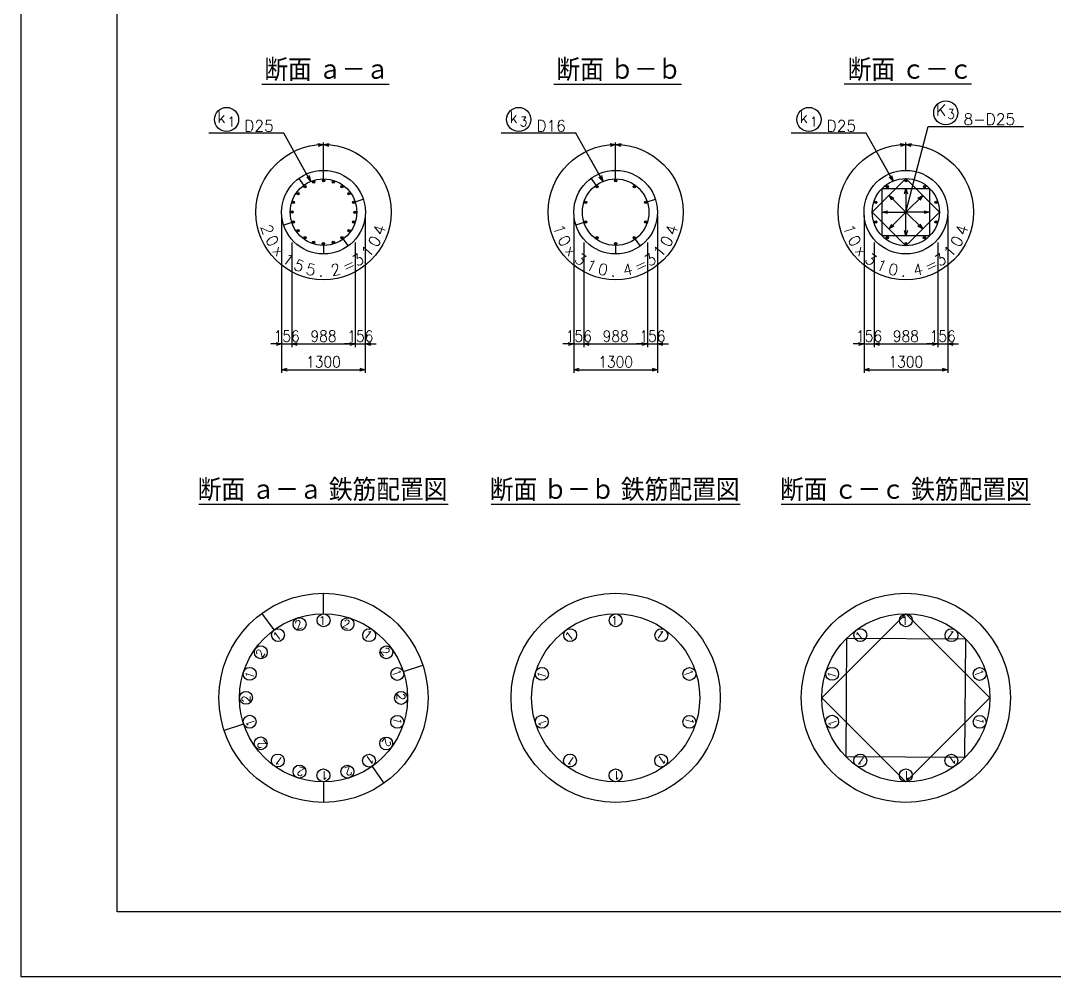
# Model space of a CAD drawing. Extents: x 92661 to 134711, y 44762 to 74462.
# Drawn here: x 92661 to 108716, y 44762 to 59612 of the extents above; entities that cross this region are included whole.
import ezdxf
from ezdxf.enums import TextEntityAlignment as Align

# ---------------------------------------------------------------- set-up
doc = ezdxf.new("R2010")
doc.units = 0
doc.header["$LTSCALE"] = 300
doc.header["$MEASUREMENT"] = 0
doc.layers.get('0').update_dxf_attribs({"linetype": 'CONTINUOUS'})
doc.layers.get('DEFPOINTS').update_dxf_attribs({"linetype": 'CONTINUOUS'})
for name, color, linetype in [('丸ポチ', 2, 'CONTINUOUS'), ('寸法', 1, 'CONTINUOUS'), ('引き出し横', 1, 'CONTINUOUS'), ('引き出し縦', 1, 'CONTINUOUS'), ('文字', 3, 'CONTINUOUS'), ('杭主筋', 2, 'CONTINUOUS'), ('枠', 7, 'CONTINUOUS'), ('構造', 3, 'CONTINUOUS'), ('番号', 4, 'CONTINUOUS'), ('肋筋', 3, 'CONTINUOUS'), ('記号', 2, 'CONTINUOUS')]:
    doc.layers.add(name, color=color, linetype=linetype)
doc.styles.add('MS明朝', font='MS PMincho.ttf')
doc.styles.add('romans', font='ROMANS.shx', dxfattribs={"width": 0.9, "bigfont": 'EXTFONT.shx'})
doc.styles.add('ｽﾀｲﾙ1', font='ROMANS.shx', dxfattribs={"bigfont": 'EXTFONT.shx'})
doc.dimstyles.new('ST-50', dxfattribs={"dimscale": 50, "dimtxt": 3.5, "dimasz": 1.7, "dimexe": 1, "dimexo": 1, "dimgap": 1, "dimtad": 0, "dimdec": 0, "dimzin": 0, "dimdsep": 46, "dimtxsty": 'romans', "dimblk": 'OPEN30', "dimcen": 1, "dimdle": 3, "dimclrd": 1, "dimclre": 1, "dimclrt": 3, "dimaunit": 1, "dimadec": 0, "dimazin": 0, "dimtfac": 1, "dimtdec": 0, "dimtix": 1, "dimtmove": 2, "dimatfit": 3, "dimldrblk": 'NONE', "dimfxl": 0, "dimtvp": 0.7, "dimtolj": 1, "dimtzin": 0, "dimarcsym": 0})
doc.dimstyles.new('矢', dxfattribs={"dimscale": 50, "dimtxt": 3.5, "dimasz": 1.7, "dimexe": 1, "dimexo": 0.7, "dimgap": 0.09, "dimtad": 0, "dimdec": 0, "dimzin": 0, "dimdsep": 46, "dimtxsty": 'romans', "dimblk": 'OPEN30', "dimcen": 1, "dimdle": 1, "dimclrd": 1, "dimclre": 1, "dimclrt": 3, "dimaunit": 1, "dimadec": 0, "dimazin": 0, "dimtfac": 1, "dimtdec": 0, "dimtix": 1, "dimtmove": 2, "dimatfit": 3, "dimldrblk": 'OPEN30', "dimfxl": 0, "dimtvp": 0.7, "dimtolj": 1, "dimtzin": 0, "dimarcsym": 0})

# ---------------------------------------------------------------- blocks, each defined once
blk = doc.blocks.new('_Open30')
at = {"color": 0, "lineweight": -2}
for p, q in [((-1, 0.27), (0, 0)), ((0, 0), (-1, -0.27)), ((0, 0), (-1, 0))]:
    blk.add_line(p, q, dxfattribs=at)
blk = doc.blocks.new('*D6')
at = {"color": 1, "linetype": 'ByBlock'}
for p, q in [((107060, 57108), (107060, 55060)), ((106904, 56686), (106904, 55060)), ((106819, 55110), (106734, 55110)), ((106904, 55110), (107060, 55110)), ((107145, 55110), (107230, 55110))]:
    blk.add_line(p, q, dxfattribs=at)
at = {"layer": 'DEFPOINTS', "color": 0, "linetype": 'ByBlock'}
for p in [(107060, 57158), (106904, 56736), (107060, 55110)]:
    blk.add_point(p, dxfattribs=at)
at = {"color": 1, "linetype": 'ByBlock', "xscale": 85, "yscale": 85, "zscale": 85}
blk.add_blockref('_Open30', (106904, 55110), dxfattribs=at)
at = {"color": 1, "linetype": 'ByBlock', "xscale": 85, "yscale": 85, "zscale": 85, "rotation": 180}
blk.add_blockref('_Open30', (107060, 55110), dxfattribs=at)
at = {"color": 3, "linetype": 'ByBlock', "insert": (106982, 55232), "char_height": 175, "attachment_point": 5, "style": 'romans'}
blk.add_mtext('\\A1;156', dxfattribs=at)
blk = doc.blocks.new('_None')
blk = doc.blocks.new('*D7')
at = {"color": 1, "linetype": 'ByBlock'}
for p, q in [((105760, 57108), (105760, 55060)), ((105916, 56686), (105916, 55060)), ((105675, 55110), (105590, 55110)), ((105760, 55110), (105916, 55110)), ((106001, 55110), (106086, 55110))]:
    blk.add_line(p, q, dxfattribs=at)
at = {"layer": 'DEFPOINTS', "color": 0, "linetype": 'ByBlock'}
for p in [(105760, 57158), (105916, 56736), (105916, 55110)]:
    blk.add_point(p, dxfattribs=at)
at = {"color": 1, "linetype": 'ByBlock', "xscale": 85, "yscale": 85, "zscale": 85}
blk.add_blockref('_Open30', (105760, 55110), dxfattribs=at)
at = {"color": 1, "linetype": 'ByBlock', "xscale": 85, "yscale": 85, "zscale": 85, "rotation": 180}
blk.add_blockref('_Open30', (105916, 55110), dxfattribs=at)
at = {"color": 3, "linetype": 'ByBlock', "insert": (105838, 55232), "char_height": 175, "attachment_point": 5, "style": 'romans'}
blk.add_mtext('\\A1;156', dxfattribs=at)
blk = doc.blocks.new('*D8')
at = {"layer": 'DEFPOINTS', "color": 0, "linetype": 'Continuous'}
for p in [(105760, 57711), (107060, 57711), (107060, 55263)]:
    blk.add_point(p, dxfattribs=at)
at = {"layer": '寸法', "color": 1, "linetype": 'Continuous', "lineweight": -2}
for p, q in [((105760, 57661), (105760, 55213)), ((107060, 57661), (107060, 55213)), ((105845, 55263), (106975, 55263))]:
    blk.add_line(p, q, dxfattribs=at)
at = {"layer": '寸法', "color": 1, "linetype": 'Continuous', "lineweight": -2, "xscale": 85, "yscale": 85, "zscale": 85, "rotation": 180}
blk.add_blockref('_Open30', (105760, 55263), dxfattribs=at)
at = {"layer": '寸法', "color": 1, "linetype": 'Continuous', "lineweight": -2, "xscale": 85, "yscale": 85, "zscale": 85}
blk.add_blockref('_Open30', (107060, 55263), dxfattribs=at)
at = {"layer": '寸法', "color": 3, "linetype": 'Continuous', "insert": (106410, 55386), "char_height": 175, "attachment_point": 5, "style": 'romans'}
blk.add_mtext('\\A1;1300', dxfattribs=at)
blk = doc.blocks.new('*D9')
at = {"color": 1, "linetype": 'ByBlock'}
for p, q in [((105916, 56686), (105916, 55060)), ((106904, 56686), (106904, 55060)), ((106001, 55110), (106819, 55110))]:
    blk.add_line(p, q, dxfattribs=at)
at = {"layer": 'DEFPOINTS', "color": 0, "linetype": 'ByBlock'}
for p in [(105916, 56736), (106904, 56736), (106904, 55110)]:
    blk.add_point(p, dxfattribs=at)
at = {"color": 1, "linetype": 'ByBlock', "xscale": 85, "yscale": 85, "zscale": 85, "rotation": 180}
blk.add_blockref('_Open30', (105916, 55110), dxfattribs=at)
at = {"color": 1, "linetype": 'ByBlock', "xscale": 85, "yscale": 85, "zscale": 85}
blk.add_blockref('_Open30', (106904, 55110), dxfattribs=at)
at = {"color": 3, "linetype": 'ByBlock', "insert": (106410, 55232), "char_height": 175, "attachment_point": 5, "style": 'romans'}
blk.add_mtext('\\A1;988', dxfattribs=at)
blk = doc.blocks.new('*D73')
at = {"layer": 'DEFPOINTS', "color": 0, "linetype": 'Continuous'}
for p in [(96870, 56214), (97858, 56214), (97858, 54588)]:
    blk.add_point(p, dxfattribs=at)
at = {"layer": '寸法', "color": 1, "linetype": 'Continuous', "lineweight": -2}
for p, q in [((96870, 56164), (96870, 54538)), ((97858, 56164), (97858, 54538)), ((96955, 54588), (97773, 54588))]:
    blk.add_line(p, q, dxfattribs=at)
at = {"layer": '寸法', "color": 1, "linetype": 'Continuous', "lineweight": -2, "xscale": 85, "yscale": 85, "zscale": 85, "rotation": 180}
blk.add_blockref('_Open30', (96870, 54588), dxfattribs=at)
at = {"layer": '寸法', "color": 1, "linetype": 'Continuous', "lineweight": -2, "xscale": 85, "yscale": 85, "zscale": 85}
blk.add_blockref('_Open30', (97858, 54588), dxfattribs=at)
at = {"layer": '寸法', "color": 3, "linetype": 'Continuous', "insert": (97364, 54710), "char_height": 175, "attachment_point": 5, "style": 'romans'}
blk.add_mtext('\\A1;988', dxfattribs=at)
blk = doc.blocks.new('*D72')
at = {"layer": 'DEFPOINTS', "color": 0, "linetype": 'Continuous'}
for p in [(96714, 56636), (98014, 56636), (98014, 54188)]:
    blk.add_point(p, dxfattribs=at)
at = {"layer": '寸法', "color": 1, "linetype": 'Continuous', "lineweight": -2}
for p, q in [((96714, 56586), (96714, 54138)), ((98014, 56586), (98014, 54138)), ((96799, 54188), (97929, 54188))]:
    blk.add_line(p, q, dxfattribs=at)
at = {"layer": '寸法', "color": 1, "linetype": 'Continuous', "lineweight": -2, "xscale": 85, "yscale": 85, "zscale": 85, "rotation": 180}
blk.add_blockref('_Open30', (96714, 54188), dxfattribs=at)
at = {"layer": '寸法', "color": 1, "linetype": 'Continuous', "lineweight": -2, "xscale": 85, "yscale": 85, "zscale": 85}
blk.add_blockref('_Open30', (98014, 54188), dxfattribs=at)
at = {"layer": '寸法', "color": 3, "linetype": 'Continuous', "insert": (97364, 54310), "char_height": 175, "attachment_point": 5, "style": 'romans'}
blk.add_mtext('\\A1;1300', dxfattribs=at)
blk = doc.blocks.new('*D71')
at = {"layer": 'DEFPOINTS', "color": 0, "linetype": 'Continuous'}
for p in [(98014, 56636), (97858, 56214), (98014, 54588)]:
    blk.add_point(p, dxfattribs=at)
at = {"layer": '寸法', "color": 1, "linetype": 'Continuous', "lineweight": -2}
for p, q in [((98014, 56586), (98014, 54538)), ((97858, 56164), (97858, 54538)), ((97773, 54588), (97688, 54588)), ((97858, 54588), (98014, 54588)), ((98099, 54588), (98184, 54588))]:
    blk.add_line(p, q, dxfattribs=at)
at = {"layer": '寸法', "color": 1, "linetype": 'Continuous', "lineweight": -2, "xscale": 85, "yscale": 85, "zscale": 85}
blk.add_blockref('_Open30', (97858, 54588), dxfattribs=at)
at = {"layer": '寸法', "color": 1, "linetype": 'Continuous', "lineweight": -2, "xscale": 85, "yscale": 85, "zscale": 85, "rotation": 180}
blk.add_blockref('_Open30', (98014, 54588), dxfattribs=at)
at = {"layer": '寸法', "color": 3, "linetype": 'Continuous', "insert": (97936, 54710), "char_height": 175, "attachment_point": 5, "style": 'romans'}
blk.add_mtext('\\A1;156', dxfattribs=at)
blk = doc.blocks.new('*D70')
at = {"layer": 'DEFPOINTS', "color": 0, "linetype": 'Continuous'}
for p in [(96714, 56636), (96870, 56214), (96870, 54588)]:
    blk.add_point(p, dxfattribs=at)
at = {"layer": '寸法', "color": 1, "linetype": 'Continuous', "lineweight": -2}
for p, q in [((96714, 56586), (96714, 54538)), ((96870, 56164), (96870, 54538)), ((96629, 54588), (96544, 54588)), ((96714, 54588), (96870, 54588)), ((96955, 54588), (97040, 54588))]:
    blk.add_line(p, q, dxfattribs=at)
at = {"layer": '寸法', "color": 1, "linetype": 'Continuous', "lineweight": -2, "xscale": 85, "yscale": 85, "zscale": 85}
blk.add_blockref('_Open30', (96714, 54588), dxfattribs=at)
at = {"layer": '寸法', "color": 1, "linetype": 'Continuous', "lineweight": -2, "xscale": 85, "yscale": 85, "zscale": 85, "rotation": 180}
blk.add_blockref('_Open30', (96870, 54588), dxfattribs=at)
at = {"layer": '寸法', "color": 3, "linetype": 'Continuous', "insert": (96792, 54710), "char_height": 175, "attachment_point": 5, "style": 'romans'}
blk.add_mtext('\\A1;156', dxfattribs=at)
blk = doc.blocks.new('*D76')
at = {"layer": 'DEFPOINTS', "color": 0, "linetype": 'Continuous'}
for p in [(102552, 56636), (102396, 56214), (102552, 54588)]:
    blk.add_point(p, dxfattribs=at)
at = {"layer": '寸法', "color": 1, "linetype": 'Continuous', "lineweight": -2}
for p, q in [((102552, 56586), (102552, 54538)), ((102396, 56164), (102396, 54538)), ((102311, 54588), (102226, 54588)), ((102396, 54588), (102552, 54588)), ((102637, 54588), (102722, 54588))]:
    blk.add_line(p, q, dxfattribs=at)
at = {"layer": '寸法', "color": 1, "linetype": 'Continuous', "lineweight": -2, "xscale": 85, "yscale": 85, "zscale": 85}
blk.add_blockref('_Open30', (102396, 54588), dxfattribs=at)
at = {"layer": '寸法', "color": 1, "linetype": 'Continuous', "lineweight": -2, "xscale": 85, "yscale": 85, "zscale": 85, "rotation": 180}
blk.add_blockref('_Open30', (102552, 54588), dxfattribs=at)
at = {"layer": '寸法', "color": 3, "linetype": 'Continuous', "insert": (102474, 54710), "char_height": 175, "attachment_point": 5, "style": 'romans'}
blk.add_mtext('\\A1;156', dxfattribs=at)
blk = doc.blocks.new('*D77')
at = {"layer": 'DEFPOINTS', "color": 0, "linetype": 'Continuous'}
for p in [(101252, 56636), (101408, 56214), (101408, 54588)]:
    blk.add_point(p, dxfattribs=at)
at = {"layer": '寸法', "color": 1, "linetype": 'Continuous', "lineweight": -2}
for p, q in [((101252, 56586), (101252, 54538)), ((101408, 56164), (101408, 54538)), ((101167, 54588), (101082, 54588)), ((101252, 54588), (101408, 54588)), ((101493, 54588), (101578, 54588))]:
    blk.add_line(p, q, dxfattribs=at)
at = {"layer": '寸法', "color": 1, "linetype": 'Continuous', "lineweight": -2, "xscale": 85, "yscale": 85, "zscale": 85}
blk.add_blockref('_Open30', (101252, 54588), dxfattribs=at)
at = {"layer": '寸法', "color": 1, "linetype": 'Continuous', "lineweight": -2, "xscale": 85, "yscale": 85, "zscale": 85, "rotation": 180}
blk.add_blockref('_Open30', (101408, 54588), dxfattribs=at)
at = {"layer": '寸法', "color": 3, "linetype": 'Continuous', "insert": (101330, 54710), "char_height": 175, "attachment_point": 5, "style": 'romans'}
blk.add_mtext('\\A1;156', dxfattribs=at)
blk = doc.blocks.new('*D74')
at = {"layer": 'DEFPOINTS', "color": 0, "linetype": 'Continuous'}
for p in [(101408, 56214), (102396, 56214), (102396, 54588)]:
    blk.add_point(p, dxfattribs=at)
at = {"layer": '寸法', "color": 1, "linetype": 'Continuous', "lineweight": -2}
for p, q in [((101408, 56164), (101408, 54538)), ((102396, 56164), (102396, 54538)), ((101493, 54588), (102311, 54588))]:
    blk.add_line(p, q, dxfattribs=at)
at = {"layer": '寸法', "color": 1, "linetype": 'Continuous', "lineweight": -2, "xscale": 85, "yscale": 85, "zscale": 85, "rotation": 180}
blk.add_blockref('_Open30', (101408, 54588), dxfattribs=at)
at = {"layer": '寸法', "color": 1, "linetype": 'Continuous', "lineweight": -2, "xscale": 85, "yscale": 85, "zscale": 85}
blk.add_blockref('_Open30', (102396, 54588), dxfattribs=at)
at = {"layer": '寸法', "color": 3, "linetype": 'Continuous', "insert": (101902, 54710), "char_height": 175, "attachment_point": 5, "style": 'romans'}
blk.add_mtext('\\A1;988', dxfattribs=at)
blk = doc.blocks.new('*D75')
at = {"layer": 'DEFPOINTS', "color": 0, "linetype": 'Continuous'}
for p in [(101252, 56636), (102552, 56636), (102552, 54188)]:
    blk.add_point(p, dxfattribs=at)
at = {"layer": '寸法', "color": 1, "linetype": 'Continuous', "lineweight": -2}
for p, q in [((101252, 56586), (101252, 54138)), ((102552, 56586), (102552, 54138)), ((101337, 54188), (102467, 54188))]:
    blk.add_line(p, q, dxfattribs=at)
at = {"layer": '寸法', "color": 1, "linetype": 'Continuous', "lineweight": -2, "xscale": 85, "yscale": 85, "zscale": 85, "rotation": 180}
blk.add_blockref('_Open30', (101252, 54188), dxfattribs=at)
at = {"layer": '寸法', "color": 1, "linetype": 'Continuous', "lineweight": -2, "xscale": 85, "yscale": 85, "zscale": 85}
blk.add_blockref('_Open30', (102552, 54188), dxfattribs=at)
at = {"layer": '寸法', "color": 3, "linetype": 'Continuous', "insert": (101902, 54310), "char_height": 175, "attachment_point": 5, "style": 'romans'}
blk.add_mtext('\\A1;1300', dxfattribs=at)

msp = doc.modelspace()

# ---------------------------------------------------------------- linework, layer by layer
at = {"layer": '丸ポチ', "color": 2, "linetype": 'Continuous'}
for centre, radius in [((97076.20494, 57033.84268), 17.5), ((97076.20494, 57033.84268), 8.75), ((97213.17376, 57103.40007), 17.5), ((97213.17376, 57103.40007), 8.75), ((97364.93326, 57127.2274), 17.5), ((97364.93326, 57127.2274), 8.75), ((97516.62817, 57102.99226), 17.5), ((97516.62817, 57102.99226), 8.75), ((97653.40954, 57033.06697), 17.5), ((97653.40954, 57033.06697), 8.75), ((101614.06411, 57033.84268), 17.5), ((101614.06411, 57033.84268), 8.75), ((101902.79243, 57127.2274), 17.5), ((101902.79243, 57127.2274), 8.75), ((102191.26871, 57033.06697), 17.5), ((102191.26871, 57033.06697), 8.75), ((106121.8561, 57033.84268), 17.5), ((106121.8561, 57033.84268), 8.75), ((106410.58442, 57127.2274), 17.5), ((106410.58442, 57127.2274), 8.75), ((106699.06069, 57033.06697), 17.5), ((106699.06069, 57033.06697), 8.75), ((96967.43427, 56925.36397), 17.5), ((96967.43427, 56925.36397), 8.75), ((97761.88824, 56924.2963), 17.5), ((97761.88824, 56924.2963), 8.75), ((96897.50898, 56788.58261), 17.5), ((96897.50898, 56788.58261), 8.75), ((97831.44564, 56787.32749), 17.5), ((97831.44564, 56787.32749), 8.75), ((101435.36816, 56788.58261), 17.5), ((101435.36816, 56788.58261), 8.75), ((102369.30481, 56787.32749), 17.5), ((102369.30481, 56787.32749), 8.75), ((105943.16014, 56788.58261), 17.5), ((105943.16014, 56788.58261), 8.75), ((106877.0968, 56787.32749), 17.5), ((106877.0968, 56787.32749), 8.75), ((96873.27385, 56636.8877), 17.5), ((96873.27385, 56636.8877), 8.75), ((97855.27296, 56635.56798), 17.5), ((97855.27296, 56635.56798), 8.75), ((96897.10117, 56485.12819), 17.5), ((96897.10117, 56485.12819), 8.75), ((96966.65857, 56348.15938), 17.5), ((96966.65857, 56348.15938), 8.75), ((97761.11254, 56347.09171), 17.5), ((97761.11254, 56347.09171), 8.75), ((97831.03783, 56483.87307), 17.5), ((97831.03783, 56483.87307), 8.75), ((101434.96034, 56485.12819), 17.5), ((101434.96034, 56485.12819), 8.75), ((102368.897, 56483.87307), 17.5), ((102368.897, 56483.87307), 8.75), ((105942.75233, 56485.12819), 17.5), ((105942.75233, 56485.12819), 8.75), ((106876.68898, 56483.87307), 17.5), ((106876.68898, 56483.87307), 8.75), ((97075.13727, 56239.38871), 17.5), ((97075.13727, 56239.38871), 8.75), ((97652.34187, 56238.613), 17.5), ((97652.34187, 56238.613), 8.75), ((101612.99644, 56239.38871), 17.5), ((101612.99644, 56239.38871), 8.75), ((102190.20104, 56238.613), 17.5), ((102190.20104, 56238.613), 8.75), ((106120.78843, 56239.38871), 17.5), ((106120.78843, 56239.38871), 8.75), ((106697.99302, 56238.613), 17.5), ((106697.99302, 56238.613), 8.75), ((97211.91864, 56169.46342), 17.5), ((97211.91864, 56169.46342), 8.75), ((97363.61355, 56145.22828), 17.5), ((97363.61355, 56145.22828), 8.75), ((97515.37305, 56169.0556), 17.5), ((97515.37305, 56169.0556), 8.75), ((101901.47272, 56145.22828), 17.5), ((101901.47272, 56145.22828), 8.75), ((106409.2647, 56145.22828), 17.5), ((106409.2647, 56145.22828), 8.75)]:
    msp.add_circle(centre, radius, dxfattribs=at)
for p in [(97076.20494, 57033.84268), (97213.17376, 57103.40007), (97364.93326, 57127.2274), (97516.62817, 57102.99226), (97653.40954, 57033.06697), (101614.06411, 57033.84268), (101902.79243, 57127.2274), (102191.26871, 57033.06697), (106121.8561, 57033.84268), (106410.58442, 57127.2274), (106699.06069, 57033.06697), (96967.43427, 56925.36397), (97761.88824, 56924.2963), (96897.50898, 56788.58261), (97831.44564, 56787.32749), (101435.36816, 56788.58261), (102369.30481, 56787.32749), (105943.16014, 56788.58261), (106877.0968, 56787.32749), (96873.27385, 56636.8877), (97855.27296, 56635.56798), (96897.10117, 56485.12819), (97831.03783, 56483.87307), (101434.96034, 56485.12819), (102368.897, 56483.87307), (105942.75233, 56485.12819), (106876.68898, 56483.87307), (96966.65857, 56348.15938), (97075.13727, 56239.38871), (97652.34187, 56238.613), (97761.11254, 56347.09171), (101612.99644, 56239.38871), (102190.20104, 56238.613), (106120.78843, 56239.38871), (106697.99302, 56238.613), (97211.91864, 56169.46342), (97363.61355, 56145.22828), (97515.37305, 56169.0556), (101901.47272, 56145.22828), (106409.2647, 56145.22828)]:
    msp.add_point(p, dxfattribs=at)
at = {"layer": '寸法', "linetype": 'Continuous'}
for p, q in [((97364.27341, 57286.22784), (97364.27341, 57716.22784)), ((101902.13258, 57286.22784), (101902.13258, 57716.22784)), ((106409.92456, 57286.22784), (106409.92456, 57716.22784))]:
    msp.add_line(p, q, dxfattribs=at)
for centre in [(97364.27341, 56636.22784), (101902.13258, 56636.22784), (106409.92456, 56636.22784)]:
    msp.add_circle(centre, 1050, dxfattribs=at)
at = {"layer": '引き出し横', "linetype": 'Continuous'}
msp.add_line((97366.0274, 50395.0976), (97366.45583, 50714.09732), dxfattribs=at)
at = {"layer": '引き出し横', "color": 1, "linetype": 'Continuous', "flags": 128}
for points in [[(106409.92456, 56636.22784), (106754.47956, 57967.35784)], [(106409.92456, 56636.22784), (106754.47956, 57967.35784)], [(106754.47956, 57967.35784), (108234.76456, 57967.35784)], [(96746.18841, 57863.92784), (95583.68841, 57863.92784)], [(97164.78801, 57119.14794), (96746.18841, 57863.92784)], [(101284.04758, 57863.92784), (100121.54758, 57863.92784)], [(101702.64718, 57119.14794), (101284.04758, 57863.92784)], [(105791.83956, 57863.92784), (104629.33956, 57863.92784)], [(106210.43916, 57119.14794), (105791.83956, 57863.92784)]]:
    msp.add_lwpolyline(points, dxfattribs=at)
at = {"layer": '引き出し横', "color": 1, "linetype": 'Continuous'}
for centre in [(107029.47956, 58179.85784), (95858.68841, 58076.42784), (100396.54758, 58076.42784), (104904.33956, 58076.42784)]:
    msp.add_circle(centre, 187.5, dxfattribs=at)
at = {"layer": '杭主筋', "color": 2, "linetype": 'Continuous'}
for points in [[(105887.42456, 56636.22784), (106409.92456, 57158.72784), (106932.42456, 56636.22784), (106409.92456, 56113.72784)], [(106040.46127, 57005.69113), (106779.38785, 57005.69113), (106779.38785, 56266.76455), (106040.46127, 56266.76455)]]:
    msp.add_lwpolyline(points, close=True, dxfattribs=at)
at = {"layer": '枠', "color": 1, "linetype": 'Continuous', "flags": 128}
msp.add_lwpolyline([(92660.61285, 74461.94194), (92660.61285, 44761.94194), (134710.61285, 44761.94194), (134710.61285, 74461.94194), (92660.61285, 74461.94194)], dxfattribs=at)
at = {"layer": '枠', "color": 2, "linetype": 'Continuous', "flags": 128}
msp.add_lwpolyline([(94160.61285, 45761.94194), (94160.61285, 73461.94194), (133710.61285, 73461.94194), (133710.61285, 45761.94194), (94160.61285, 45761.94194)], dxfattribs=at)
at = {"layer": '構造', "linetype": 'Continuous'}
for p, q in [((97061.10533, 57054.68435), (96982.92004, 57162.60186)), ((97364.27341, 57152.96446), (97364.27341, 57286.22784)), ((101598.9645, 57054.68435), (101520.77921, 57162.60186)), ((101902.13258, 57152.96446), (101902.13258, 57286.22784)), ((97855.93329, 56795.24764), (97982.72952, 56836.25792)), ((102393.79246, 56795.24764), (102520.58869, 56836.25792)), ((96872.61352, 56477.20804), (96745.81729, 56436.19776)), ((101410.47269, 56477.20804), (101283.67646, 56436.19776)), ((97667.44148, 56217.77132), (97745.62677, 56109.85382)), ((102205.30065, 56217.77132), (102283.48594, 56109.85382)), ((97364.27341, 56119.49122), (97364.27341, 55986.22784)), ((101902.13258, 56119.49122), (101902.13258, 55986.22784)), ((97366.02544, 50393.63793), (97366.45583, 50714.09732)), ((96596.32222, 50145.4543), (96408.74471, 50403.47693)), ((98605.12064, 49496.44894), (98908.2066, 49595.94717)), ((96123.199, 48682.44128), (95820.05755, 48583.11222)), ((98118.32135, 48022.77439), (98302.50304, 47762.3169)), ((97362.52137, 47784.55964), (97362.09098, 47464.10025))]:
    msp.add_line(p, q, dxfattribs=at)
at = {"layer": '構造', "color": 2, "linetype": 'Continuous'}
for p, q in [((106409.92456, 50393.63603), (105103.92456, 49089.09878)), ((106409.92456, 50395.09878), (107715.92456, 49089.09878)), ((105480.62207, 48171.47529), (105492.30106, 50018.40127)), ((105492.30106, 50018.40127), (107339.22705, 50006.72228)), ((107326.5203, 48160.83713), (107339.22705, 50006.72228)), ((106409.92456, 47783.09878), (105103.92456, 49089.09878)), ((107715.92456, 49089.09878), (106409.92456, 47783.09878)), ((107327.54805, 48159.79629), (105480.62207, 48171.47529))]:
    msp.add_line(p, q, dxfattribs=at)
at = {"layer": '構造', "linetype": 'Continuous'}
for centre, radius in [((97364.27341, 56636.22784), 650), ((101902.13258, 56636.22784), 650), ((106409.92456, 56636.22784), 650), ((97364.27341, 49089.09878), 1625), ((101902.13258, 49089.09878), 1625), ((106409.92456, 49089.09878), 1625), ((97364.27341, 49089.09878), 1306), ((101902.13258, 49089.09878), 1306), ((106409.92456, 49089.09878), 1306)]:
    msp.add_circle(centre, radius, dxfattribs=at)
at = {"layer": '番号', "color": 1, "linetype": 'Continuous'}
for centre in [(96992.98535, 50234.99049), (97365.25749, 50293.64087), (97737.4333, 50234.38229), (101903.11666, 50293.64087), (106410.90864, 50293.64087), (106410.90864, 50293.64087), (96657.05747, 50064.17223), (98073.08162, 50063.01538), (101194.91664, 50064.17223), (102610.94079, 50063.01538), (105702.70862, 50064.17223), (107118.73278, 50063.01538), (96390.35681, 49797.907), (98339.34686, 49796.31472), (96218.9899, 49462.25868), (98510.16511, 49460.38684), (100756.84907, 49462.25868), (103048.02428, 49460.38684), (105264.64105, 49462.25868), (107555.81626, 49460.38684), (96159.73131, 49090.08287), (98568.8155, 49088.1147), (96218.3817, 48717.81072), (98509.55691, 48715.93889), (100756.24087, 48717.81072), (103047.41608, 48715.93889), (105264.03286, 48717.81072), (107555.20807, 48715.93889), (96389.19995, 48381.88285), (98338.19, 48380.29057), (96655.46519, 48115.18219), (98071.48934, 48114.02533), (101193.32436, 48115.18219), (102609.34851, 48114.02533), (105701.11634, 48115.18219), (107117.1405, 48114.02533), (96991.11351, 47943.81528), (97735.56146, 47943.20708), (97363.28932, 47884.55669), (101901.14849, 47884.55669), (106408.94048, 47884.55669)]:
    msp.add_circle(centre, 100, dxfattribs=at)
at = {"layer": '肋筋', "linetype": 'Continuous'}
for centre, radius in [((106409.92456, 56636.22784), 522.5), ((97364.27341, 56636.22784), 516.73662), ((101902.13258, 56636.22784), 516.73662)]:
    msp.add_circle(centre, radius, dxfattribs=at)
at = {"layer": '記号', "linetype": 'Continuous'}
for p, q in [((96406.00426, 58624.24353), (98385.39987, 58624.24353)), ((100943.86343, 58624.24353), (102923.25904, 58624.24353)), ((107431.05102, 58624.24353), (105451.65541, 58624.24353)), ((95429.75011, 52096.89428), (99298.7967, 52096.89428)), ((99967.60928, 52096.89428), (103836.65588, 52096.89428)), ((104475.40126, 52096.89428), (108344.44786, 52096.89428))]:
    msp.add_line(p, q, dxfattribs=at)

# ---------------------------------------------------------------- block references
at = {"layer": '寸法', "color": 1, "linetype": 'Continuous', "xscale": 84.99999999999788, "yscale": 85, "zscale": 85}
for p, rotation in [((97364.27341, 57686.22784), 4.598327945817533), ((97364.27341, 57686.22784), 175.4016720541825), ((101902.13258, 57686.22784), 4.598327945817533), ((101902.13258, 57686.22784), 175.4016720541825), ((106409.92456, 57686.22784), 4.598327945817533), ((106409.92456, 57686.22784), 175.4016720541825)]:
    msp.add_blockref('_Open30', p, dxfattribs=dict(at, rotation=rotation))

# ---------------------------------------------------------------- texts
at = {"layer": '寸法', "color": 3, "style": 'ｽﾀｲﾙ1'}
for s, rotation, p in [('2', 287.9106, (96385.82841, 56411.95284)), ('4', 73.2112, (98296.37341, 56263.61284)), ('1', 287.9106, (100923.68758, 56411.95284)), ('4', 73.2112, (102834.23258, 56263.61284)), ('1', 287.9106, (105431.47956, 56411.95284)), ('4', 73.2112, (107342.02456, 56263.61284)), ('0', 300.019, (96454.63841, 56211.70284)), ('0', 61.1028, (98197.47841, 56076.38284)), ('0', 300.019, (100992.49758, 56211.70284)), ('0', 61.1028, (102735.33758, 56076.38284)), ('0', 300.019, (105500.28956, 56211.70284)), ('0', 61.1028, (107243.12956, 56076.38284)), ('x', 312.1273, (96563.92341, 56030.34284)), ('1', 48.9944, (98061.50841, 55914.06284)), ('x', 312.1273, (101101.78258, 56030.34284)), ('1', 48.9944, (102599.36758, 55914.06284)), ('x', 312.1273, (105609.57456, 56030.34284)), ('1', 48.9944, (107107.15956, 55914.06284)), ('1', 324.2357, (96708.82341, 55875.93784)), ('5', 336.3441, (96882.88341, 55755.36284)), ('3', 36.886, (97894.51341, 55783.87784)), ('3', 324.2357, (101246.68258, 55875.93784)), ('1', 336.3441, (101420.74258, 55755.36284)), ('3', 36.886, (102432.37258, 55783.87784)), ('3', 324.2357, (105754.47456, 55875.93784)), ('1', 336.3441, (105928.53456, 55755.36284)), ('3', 36.886, (106940.16456, 55783.87784)), ('5', 348.4525, (97078.36341, 55673.98284)), ('2', 12.6693, (97498.22841, 55641.38284)), ('=', 24.7776, (97703.92841, 55691.61784)), ('0', 348.4525, (101616.22258, 55673.98284)), ('4', 12.6693, (102036.08758, 55641.38284)), ('=', 24.7776, (102241.78758, 55691.61784)), ('0', 348.4525, (106124.01456, 55673.98284)), ('4', 12.6693, (106543.87956, 55641.38284)), ('=', 24.7776, (106749.57956, 55691.61784)), ('.', 0.5609, (97286.56841, 55635.41784)), ('.', 0.5609, (101824.42758, 55635.41784)), ('.', 0.5609, (106332.21956, 55635.41784))]:
    msp.add_text(s, height=175, rotation=rotation, dxfattribs=at).set_placement(p)
at = {"layer": '引き出し縦', "color": 3, "style": 'ｽﾀｲﾙ1'}
for s, p in [('K', (106878.68581, 58133.45198)), ('k', (95713.9625, 58024.04889)), ('k', (100251.82167, 58024.04889)), ('k', (104759.61365, 58024.04889)), ('8-D25', (107304.47956, 57992.35784)), ('D25', (96133.68841, 57888.92784)), ('D16', (100671.54758, 57888.92784)), ('D25', (105179.33956, 57888.92784))]:
    msp.add_text(s, height=175, dxfattribs=at).set_placement(p)
at = {"layer": '引き出し縦', "color": 3, "style": 'ｽﾀｲﾙ1', "width": 0.9}
for s, p in [('3', (107054.44618, 58086.21676)), ('1', (95875.84464, 57969.73048)), ('3', (100413.70381, 57969.73048)), ('1', (104921.49579, 57969.73048))]:
    msp.add_text(s, height=150, dxfattribs=at).set_placement(p)
at = {"layer": '文字', "style": 'ｽﾀｲﾙ1'}
for s, rotation, p in [('2', 18, (96976.09116, 50226.31886)), ('2', 342, (97718.66856, 50237.29695)), ('1', 36, (96643.66982, 50050.70444)), ('1', 324, (98056.13598, 50071.586)), ('1', 36, (101181.529, 50050.70444)), ('1', 324, (102593.99515, 50071.586)), ('1', 36, (105689.32098, 50050.70444)), ('1', 324, (107101.78713, 50071.586)), ('2', 54, (96381.78618, 49780.96135)), ('2', 306, (98325.87906, 49809.70236)), ('1', 72, (96216.07524, 49443.49394)), ('1', 288, (98501.49348, 49477.28103)), ('1', 72, (100753.93441, 49443.49394)), ('1', 288, (103039.35265, 49477.28103)), ('1', 72, (105261.72639, 49443.49394)), ('1', 288, (107547.14464, 49477.28103)), ('2', 270, (98565.78888, 49106.8617)), ('2', 90, (96162.75793, 49071.33586)), ('1', 108, (96227.05333, 48700.91654)), ('1', 252, (98512.47157, 48734.70362)), ('1', 108, (100764.9125, 48700.91654)), ('1', 252, (103050.33074, 48734.70362)), ('1', 108, (105272.70448, 48700.91654)), ('1', 252, (107558.12273, 48734.70362)), ('2', 126, (96402.66775, 48368.4952)), ('2', 234, (98346.76063, 48397.23621)), ('1', 216, (98084.87699, 48127.49313)), ('1', 216, (102622.73616, 48127.49313)), ('1', 216, (107130.52814, 48127.49313)), ('1', 144, (96672.41083, 48106.61156)), ('2', 162, (97009.87825, 47940.90062)), ('2', 198, (97752.45565, 47951.87871)), ('1', 144, (101210.27001, 48106.61156)), ('1', 144, (105718.06199, 48106.61156)), ('1', 180, (97382.03633, 47887.58331)), ('1', 180, (101919.8955, 47887.58331)), ('1', 180, (106427.68748, 47887.58331))]:
    msp.add_text(s, height=130, rotation=rotation, dxfattribs=at).set_placement(p, align=Align.MIDDLE)
for p in [(97346.51048, 50290.61426), (101884.36966, 50290.61426), (106392.16164, 50290.61426), (106392.16164, 50290.61426)]:
    msp.add_text('1', height=130, dxfattribs=at).set_placement(p, align=Align.MIDDLE)
at = {"layer": '記号', "style": 'MS明朝', "width": 0.9}
for s, p in [('断面 ａ－ａ', (97414.83188, 58709.24353)), ('断面 ｂ－ｂ', (101952.69105, 58709.24353)), ('断面 ｃ－ｃ', (106475.31329, 58709.24353)), ('断面 ａ－ａ 鉄筋配置図', (97348.71847, 52181.89428)), ('断面 ｂ－ｂ 鉄筋配置図', (101886.57764, 52181.89428)), ('断面 ｃ－ｃ 鉄筋配置図', (106394.36963, 52181.89428))]:
    msp.add_text(s, height=300, dxfattribs=at).set_placement(p, align=Align.CENTER)

# ---------------------------------------------------------------- dimensions: what is measured, and where the dimension line sits
at = {"layer": '寸法', "linetype": 'Continuous'}
for base, p1, p2, text, picture, middle in [((96870.27341, 54587.84622), (96714.27341, 56636.22784), (96870.27341, 56213.77784), '156', '*D70', (96792.27341, 54710.34622)), ((98014.27341, 54587.84622), (97858.27341, 56213.77784), (98014.27341, 56636.22784), '156', '*D71', (97936.27341, 54710.34622)), ((101408.13258, 54587.84622), (101252.13258, 56636.22784), (101408.13258, 56213.77784), '156', '*D77', (101330.13258, 54710.34622)), ((102552.13258, 54587.84622), (102396.13258, 56213.77784), (102552.13258, 56636.22784), '156', '*D76', (102474.13258, 54710.34622)), ((97858.27341, 54587.84622), (96870.27341, 56213.77784), (97858.27341, 56213.77784), '988', '*D73', (97364.27341, 54710.34622)), ((102396.13258, 54587.84622), (101408.13258, 56213.77784), (102396.13258, 56213.77784), '988', '*D74', (101902.13258, 54710.34622))]:
    dim = msp.add_linear_dim(base=base, p1=p1, p2=p2, text=text, dimstyle='ST-50', dxfattribs=at)
    dim.commit()
    dim.dimension.update_dxf_attribs({"geometry": picture, "text_midpoint": middle})
for base, p1, p2, picture, middle in [((98014.27341, 54187.84622), (96714.27341, 56636.22784), (98014.27341, 56636.22784), '*D72', (97364.27341, 54310.34622)), ((102552.13258, 54187.84622), (101252.13258, 56636.22784), (102552.13258, 56636.22784), '*D75', (101902.13258, 54310.34622))]:
    dim = msp.add_linear_dim(base=base, p1=p1, p2=p2, dimstyle='ST-50', dxfattribs=at)
    dim.commit()
    dim.dimension.update_dxf_attribs({"geometry": picture, "text_midpoint": middle})
for base, p1, p2, text, picture, middle in [((105915.92456, 54587.84622), (105759.92456, 56636.22784), (105915.92456, 56213.77784), '156', '*D7', (105837.92456, 54710.34622)), ((107059.92456, 54587.84622), (106903.92456, 56213.77784), (107059.92456, 56636.22784), '156', '*D6', (106981.92456, 54710.34622)), ((106903.92456, 54587.84622), (105915.92456, 56213.77784), (106903.92456, 56213.77784), '988', '*D9', (106409.92456, 54710.34622))]:
    dim = msp.add_linear_dim(base=base, p1=p1, p2=p2, text=text, dimstyle='ST-50', dxfattribs=at)
    dim.commit()
    dim.dimension.update_dxf_attribs({"geometry": picture, "text_midpoint": middle, "insert": (0, -521.72233)})
dim = msp.add_linear_dim(base=(107059.92456, 54187.84622), p1=(105759.92456, 56636.22784), p2=(107059.92456, 56636.22784), dimstyle='ST-50', dxfattribs=at)
dim.commit()
dim.dimension.update_dxf_attribs({"geometry": '*D8', "text_midpoint": (106409.92456, 54310.34622), "insert": (0, -1075.18762)})

# ---------------------------------------------------------------- leaders
at = {"layer": '引き出し横', "linetype": 'Continuous'}
for points in [[(97164.78801, 57119.14794), (96988.61623, 57432.59591)], [(101702.64718, 57119.14794), (101526.4754, 57432.59591)], [(106210.43916, 57119.14794), (106034.26739, 57432.59591)], [(106409.92456, 57005.69113), (106409.92456, 56636.22784)], [(106148.67456, 56897.47784), (106409.92456, 56636.22784)], [(106671.17456, 56897.47784), (106409.92456, 56636.22784)], [(106040.46127, 56636.22784), (106409.92456, 56636.22784)], [(106148.67456, 56374.97784), (106409.92456, 56636.22784)], [(106409.92456, 56266.76455), (106409.92456, 56636.22784)], [(106779.38785, 56636.22784), (106409.92456, 56636.22784)], [(106671.17456, 56374.97784), (106409.92456, 56636.22784)]]:
    msp.add_leader(points, dimstyle='矢', override={"dimgap": 0.09, "dimtad": 0}, dxfattribs=at)

doc.saveas('drawing.dxf')
